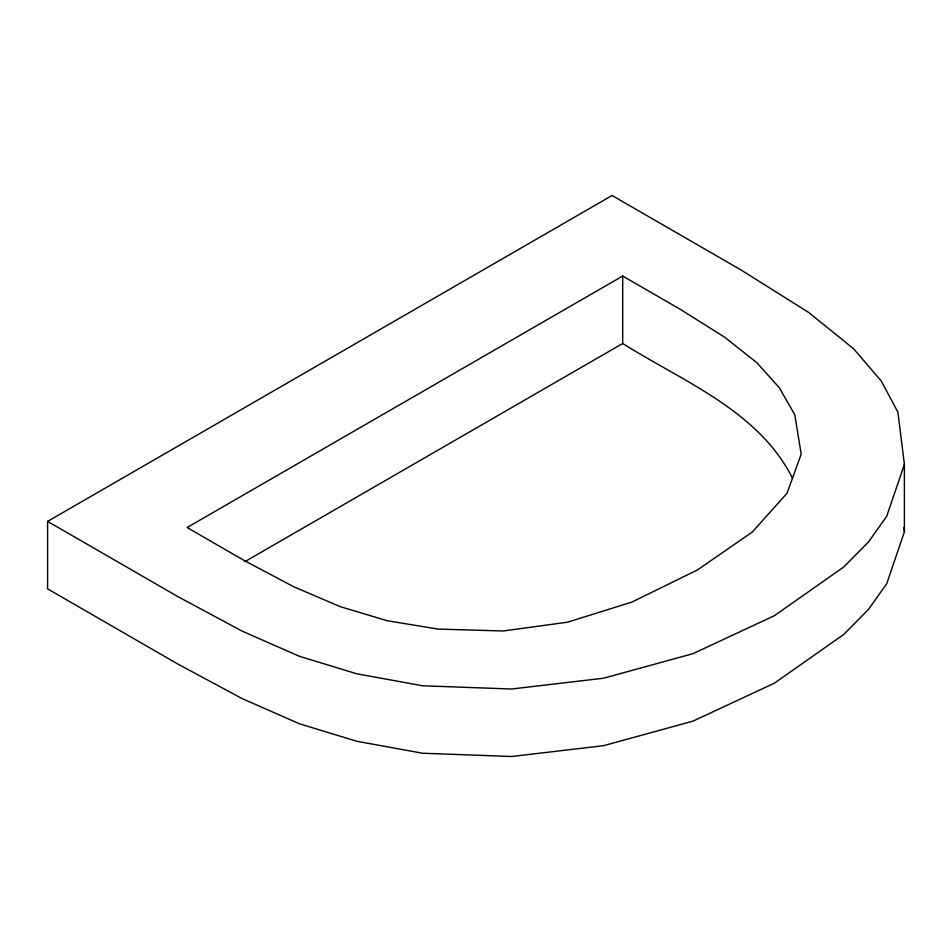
<?xml version="1.0" encoding="UTF-8"?>
<svg xmlns="http://www.w3.org/2000/svg" width="952" height="952" viewBox="0 0 952 952"><rect width="100%" height="100%" fill="white"/><g stroke="black" fill="none" stroke-linecap="round" stroke-linejoin="round"><path stroke-width="1.43" d="M904.4 464.362L886.728 516.258L868.545 541.878L843.746 567.011L774.321 615.73L692.961 653.679L603.544 678.217L511.569 689.022L422.521 685.773L356.893 673.814L299.511 656.333L242.403 631.247L177.631 596.476L47.6 521.398L47.6 588.871L177.631 663.937L242.403 698.708L299.511 723.806L356.893 741.287L422.521 753.234L511.569 756.495L603.544 745.69L692.961 721.152L774.321 683.203L843.746 634.472L868.545 609.351L886.728 583.731L904.4 531.823L904.4 464.362L897.903 412.18L881.326 381.109L853.551 348.718L808.629 312.435L740.585 269.702L612.077 195.505L47.6 521.398M622.691 276.044L187.104 527.527L244.355 560.573L293.252 586.515L339.876 606.543L387.178 620.716L438.063 629.082L503.227 630.974L567.523 622.192L631.926 602.08L697.364 569.986L752.377 531.99L787.018 493.279L801.191 454.128L794.789 414.81L779.438 387.892L756.888 362.724L724.567 337.163L679.93 309.102L622.691 276.044L622.691 343.517L244.926 561.62M622.691 343.517C683.25 381.562 758.756 410.907 792.599 478.44M903.864 527.479L904.4 531.823"/></g></svg>
